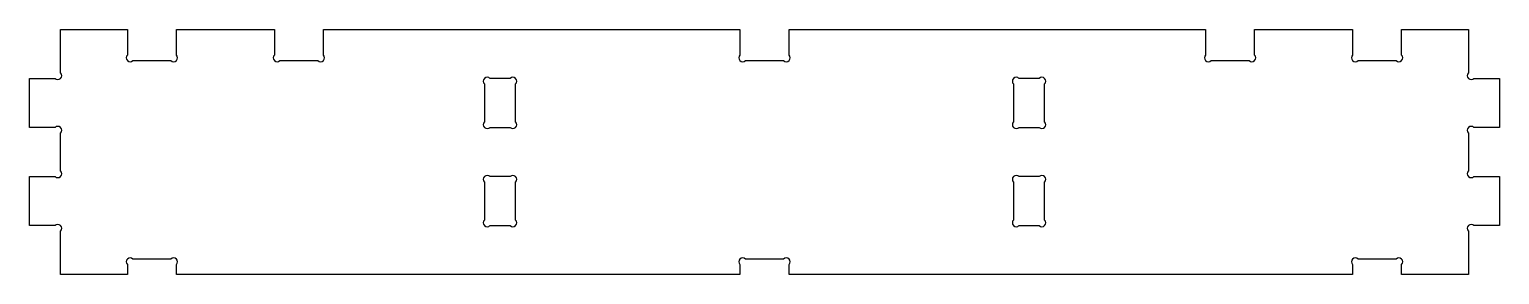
# Model space of a CAD drawing. Extents: x 32.2 to 62.2, y 1 to 6.
import ezdxf

# ---------------------------------------------------------------- set-up
doc = ezdxf.new("R2010")
doc.units = 0
doc.layers.add('CUT_SHEETS$PROFILE_CUTS_IN', color=5, linetype='CONTINUOUS')
doc.layers.add('CUT_SHEETS$PROFILE_CUTS_OU', color=96, linetype='CONTINUOUS')

msp = doc.modelspace()

# ---------------------------------------------------------------- linework, layer by layer
at = {"layer": 'CUT_SHEETS$PROFILE_CUTS_IN'}
for p, q in [((41.516, 4.84), (41.516, 4.065)), ((42.039, 4.952), (41.629, 4.952)), ((42.151, 4.065), (42.151, 4.84)), ((52.311, 4.84), (52.311, 4.065)), ((52.834, 4.952), (52.424, 4.952)), ((52.946, 4.065), (52.946, 4.84)), ((41.629, 3.952), (42.039, 3.952)), ((52.424, 3.952), (52.834, 3.952)), ((41.516, 2.84), (41.516, 2.065)), ((42.039, 2.952), (41.629, 2.952)), ((42.151, 2.065), (42.151, 2.84)), ((52.311, 2.84), (52.311, 2.065)), ((52.834, 2.952), (52.424, 2.952)), ((52.946, 2.065), (52.946, 2.84)), ((41.629, 1.952), (42.039, 1.952)), ((52.424, 1.952), (52.834, 1.952))]:
    msp.add_line(p, q, dxfattribs=at)
for centre, start, end in [((41.572, 4.896), 45, 225), ((42.095, 4.896), 315, 135), ((52.367, 4.896), 45, 225), ((52.89, 4.896), 315, 135), ((41.572, 4.009), 135, 315), ((42.095, 4.009), 225, 45), ((52.367, 4.009), 135, 315), ((52.89, 4.009), 225, 45), ((41.572, 2.896), 45, 225), ((42.095, 2.896), 315, 135), ((52.367, 2.896), 45, 225), ((52.89, 2.896), 315, 135), ((41.572, 2.009), 135, 315), ((42.095, 2.009), 225, 45), ((52.367, 2.009), 135, 315), ((52.89, 2.009), 225, 45)]:
    msp.add_arc(centre, 0.0794, start, end, dxfattribs=at)
at = {"layer": 'CUT_SHEETS$PROFILE_CUTS_OU'}
for p, q in [((32.865, 5.065), (32.865, 5.952)), ((32.865, 5.952), (34.23, 5.952)), ((34.23, 5.952), (34.23, 5.43)), ((35.23, 5.43), (35.23, 5.952)), ((35.23, 5.952), (37.23, 5.952)), ((37.23, 5.952), (37.23, 5.43)), ((38.23, 5.43), (38.23, 5.952)), ((38.23, 5.952), (46.73, 5.952)), ((46.73, 5.952), (46.73, 5.43)), ((47.73, 5.43), (47.73, 5.952)), ((47.73, 5.952), (56.23, 5.952)), ((56.23, 5.952), (56.23, 5.43)), ((57.23, 5.43), (57.23, 5.952)), ((57.23, 5.952), (59.23, 5.952)), ((59.23, 5.952), (59.23, 5.43)), ((60.23, 5.43), (60.23, 5.952)), ((60.23, 5.952), (61.595, 5.952)), ((61.595, 5.952), (61.595, 5.065)), ((34.342, 5.317), (35.118, 5.317)), ((37.342, 5.317), (38.118, 5.317)), ((46.842, 5.317), (47.618, 5.317)), ((56.342, 5.317), (57.118, 5.317)), ((59.342, 5.317), (60.118, 5.317)), ((32.23, 3.952), (32.23, 4.952)), ((32.23, 4.952), (32.753, 4.952)), ((61.707, 4.952), (62.23, 4.952)), ((62.23, 4.952), (62.23, 3.952)), ((32.753, 3.952), (32.23, 3.952)), ((62.23, 3.952), (61.707, 3.952)), ((32.865, 3.065), (32.865, 3.84)), ((61.595, 3.84), (61.595, 3.065)), ((32.23, 1.952), (32.23, 2.952)), ((32.23, 2.952), (32.753, 2.952)), ((61.707, 2.952), (62.23, 2.952)), ((62.23, 2.952), (62.23, 1.952)), ((32.753, 1.952), (32.23, 1.952)), ((32.865, 0.952), (32.865, 1.84)), ((61.595, 1.84), (61.595, 0.952)), ((62.23, 1.952), (61.707, 1.952)), ((35.118, 1.27), (34.342, 1.27)), ((47.618, 1.27), (46.842, 1.27)), ((60.118, 1.27), (59.342, 1.27)), ((34.23, 0.952), (32.865, 0.952)), ((34.23, 1.158), (34.23, 0.952)), ((35.23, 0.952), (35.23, 1.158)), ((46.73, 0.952), (35.23, 0.952)), ((46.73, 1.158), (46.73, 0.952)), ((47.73, 0.952), (47.73, 1.158)), ((59.23, 0.952), (47.73, 0.952)), ((59.23, 1.158), (59.23, 0.952)), ((60.23, 0.952), (60.23, 1.158)), ((61.595, 0.952), (60.23, 0.952))]:
    msp.add_line(p, q, dxfattribs=at)
for centre, start, end in [((34.286, 5.374), 135, 315), ((35.174, 5.374), 225, 45), ((37.286, 5.374), 135, 315), ((38.174, 5.374), 225, 45), ((46.786, 5.374), 135, 315), ((47.674, 5.374), 225, 45), ((56.286, 5.374), 135, 315), ((57.174, 5.374), 225, 45), ((59.286, 5.374), 135, 315), ((60.174, 5.374), 225, 45), ((32.809, 5.009), 225, 45), ((61.651, 5.009), 135, 315), ((32.809, 3.896), 315, 135), ((61.651, 3.896), 45, 225), ((32.809, 3.009), 225, 45), ((61.651, 3.009), 135, 315), ((32.809, 1.896), 315, 135), ((61.651, 1.896), 45, 225), ((34.286, 1.214), 45, 225), ((35.174, 1.214), 315, 135), ((46.786, 1.214), 45, 225), ((47.674, 1.214), 315, 135), ((59.286, 1.214), 45, 225), ((60.174, 1.214), 315, 135)]:
    msp.add_arc(centre, 0.0794, start, end, dxfattribs=at)

doc.saveas('drawing.dxf')
